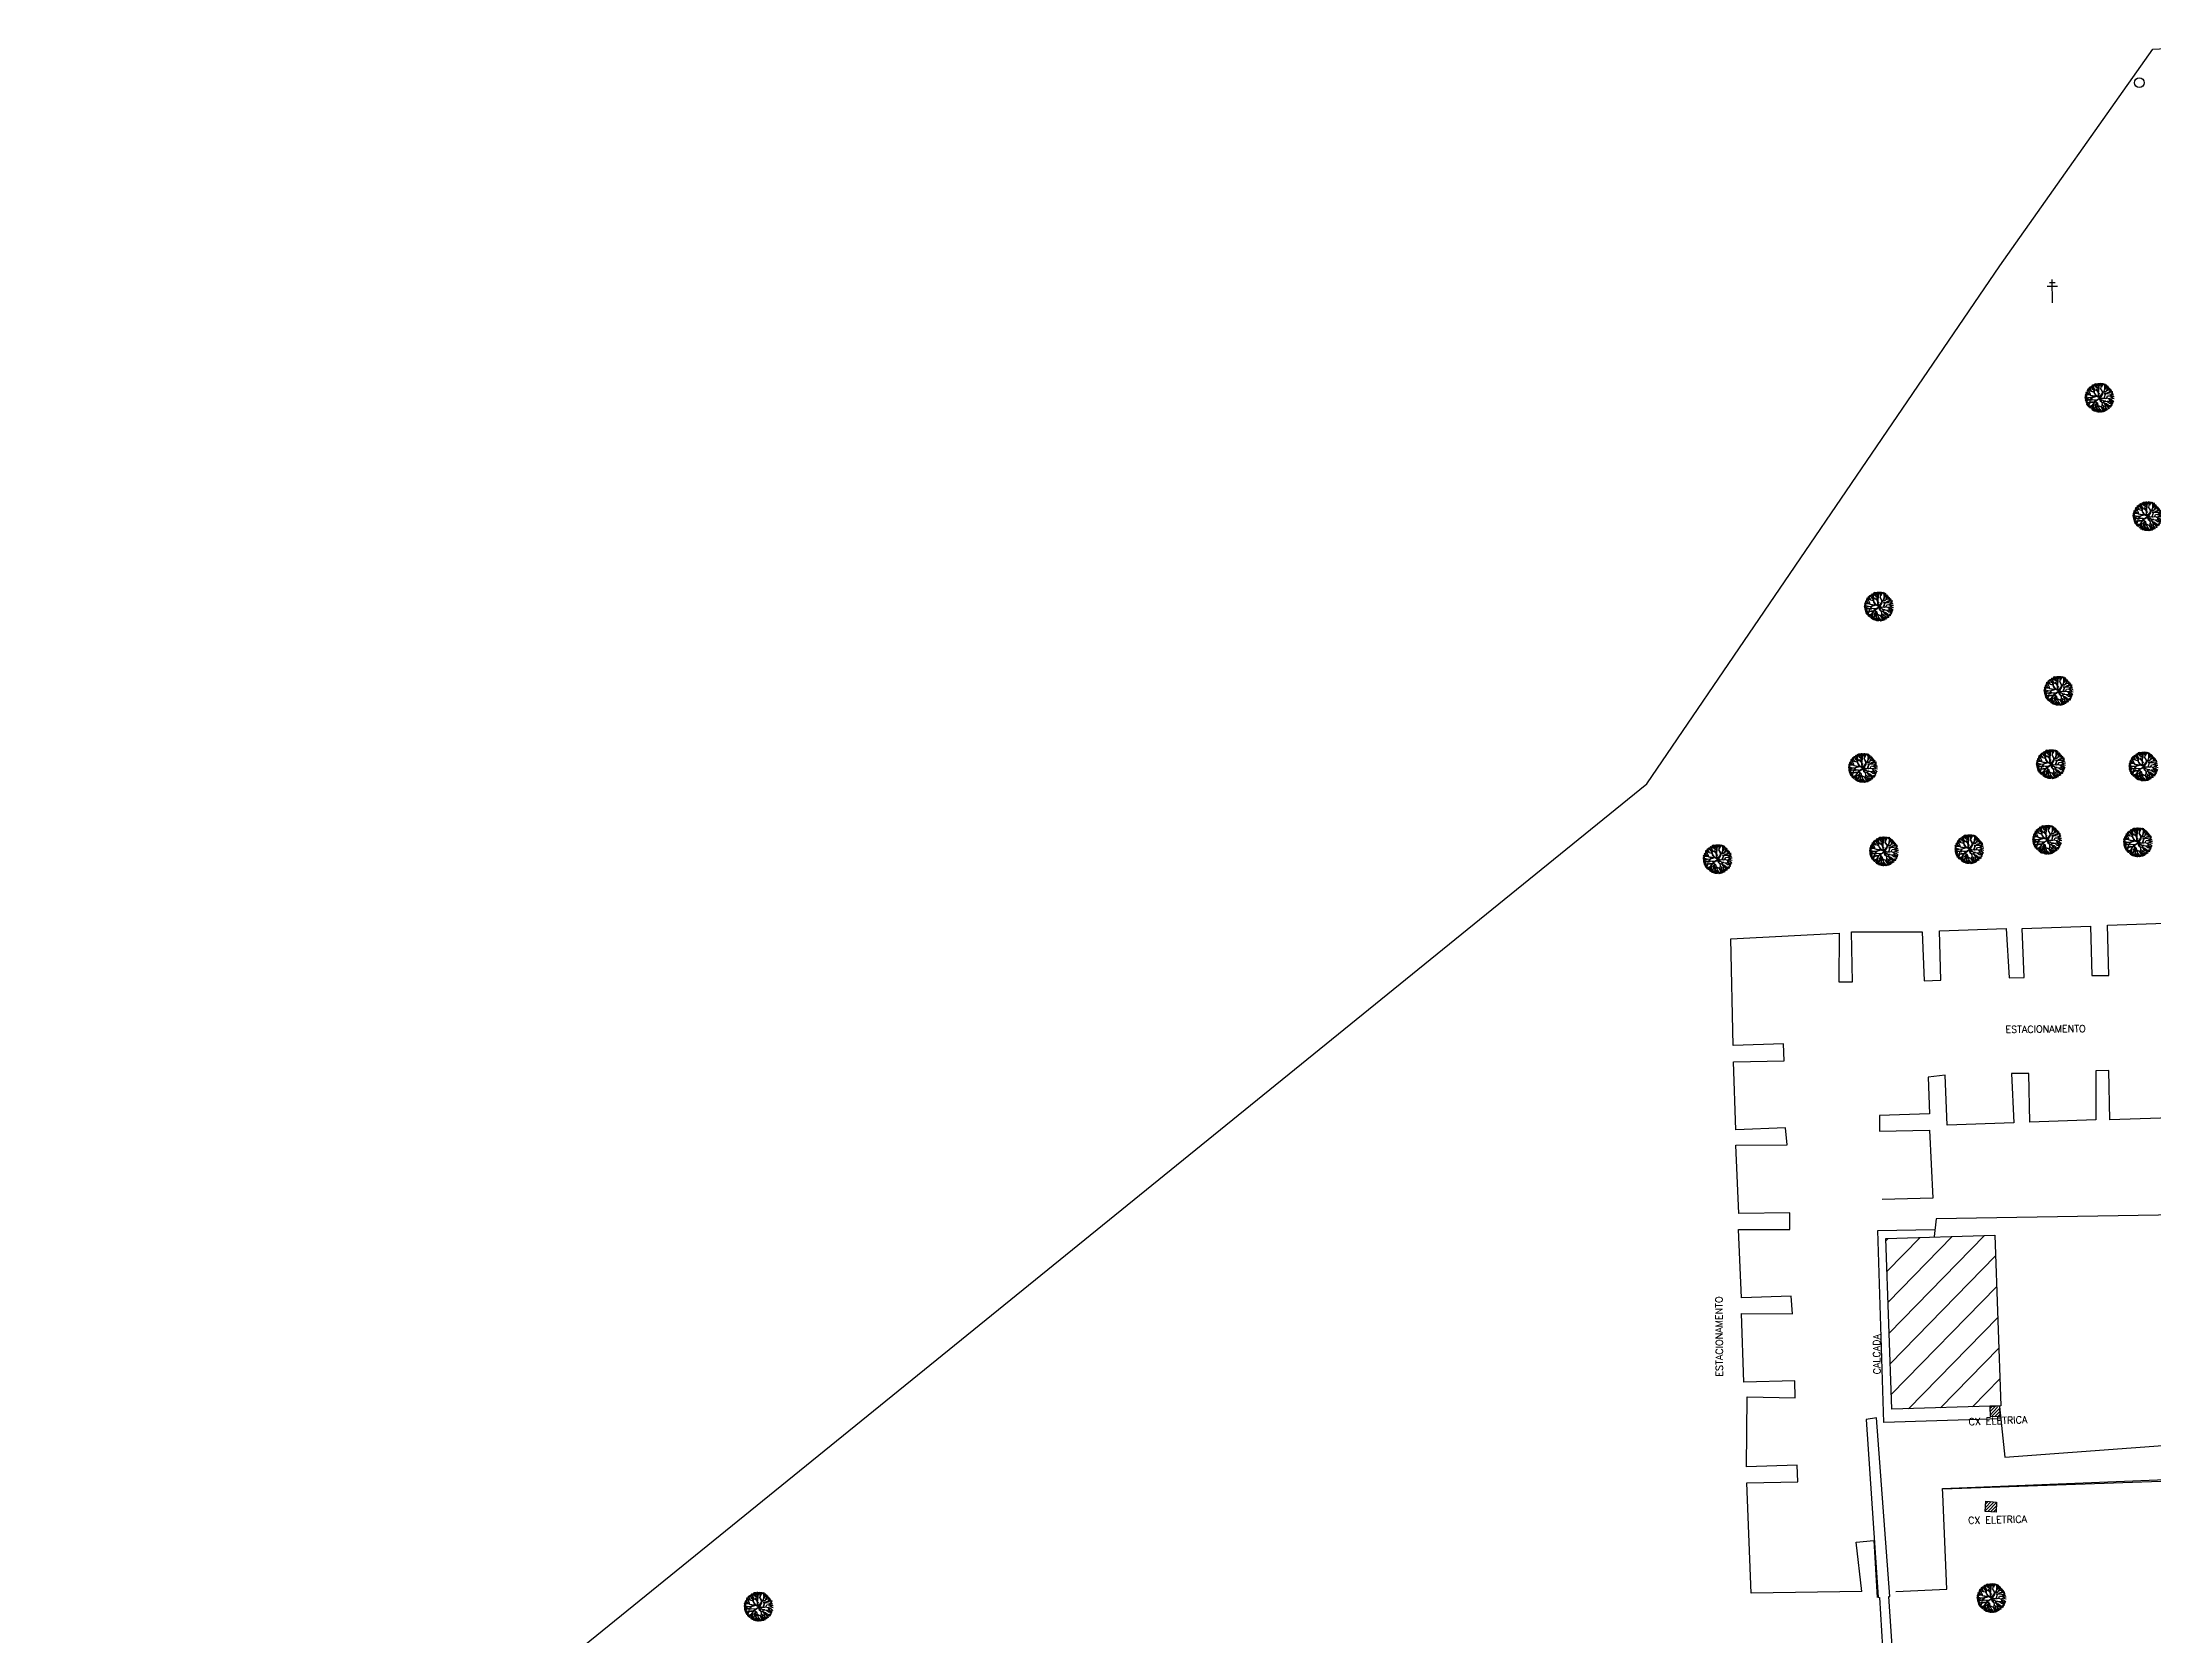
# Model space of a CAD drawing. Header units: metres. Extents: x 341 to 459, y 1341 to 1425.
# Drawn here: x 443.676 to 448.021, y 1415.14 to 1418.42 of the extents above; entities that cross this region are included whole.
import ezdxf

# ---------------------------------------------------------------- set-up
doc = ezdxf.new("R2010")
doc.units = ezdxf.units.M
doc.linetypes.add('CONTINUO', pattern=[0])
doc.layers.add('AVR', color=3, linetype='CONTINUO')
doc.layers.add('B.ACESSO', color=8, linetype='CONTINUO')
doc.styles.add('ROMANS', font='ROMANS.SHX')

# ---------------------------------------------------------------- blocks, each defined once
blk = doc.blocks.new('A$C08C43EE7')
at = {"layer": 'AVR', "color": 252, "true_color": 0x939598}
for p, q in [((0.4327428861288354, 2.098599581047893), (0.1746191658312455, 2.189477814361453)), ((0.4631478851661086, 2.148374876007438), (0.2119883873965591, 2.258096465840936)), ((0.4631478851661086, 2.154958171769977), (0.2383107801433653, 2.264679761603475)), ((0.5081153061473742, 2.154958171769977), (0.2569558083778247, 2.289915727451444)), ((0.5304938808549196, 2.174204161390662), (0.3411013286095113, 2.371234284713864)), ((0.6824661302380264, 2.333813836798072), (0.4098324967781082, 2.485022999346256)), ((0.5925663163652644, 2.271263057366014), (0.4631478851661086, 2.341484876349568)), ((0.5007103745592758, 2.530843958258629), (0.6824661302380264, 2.333813836798072)), ((0.6572755319066346, 2.43913709372282), (0.5212765026371926, 2.58726124279201)), ((0.576314659556374, 2.621722193434834), (0.6824661302380264, 2.45447569526732)), ((0.8634676086949185, 2.547761468216777), (0.5859857181785628, 2.638830391690135)), ((0.708823551191017, 2.271263057366014), (0.5925663163652644, 2.271263057366014)), ((0.7208879811223596, 2.277846353128552), (0.6572755319066346, 2.43913709372282)), ((0.6671925373375416, 2.697326775640249), (0.7886176010360941, 2.621722193434834)), ((0.8689514405559748, 2.560928059741855), (0.708823551191017, 2.760621357709169)), ((0.8821126369293779, 2.154958171769977), (0.7208879811223596, 2.277846353128552)), ((0.7340491774957627, 2.760621357709169), (0.8634676086949185, 2.593844538554549)), ((0.8634676086949185, 2.593844538554549), (0.7603715703589842, 2.78695453889668)), ((0.9018544314894825, 2.574094651266932), (0.7790165985934436, 2.800121130421758)), ((0.8413114965660498, 2.818752316758037), (0.9321893744636327, 2.606448540464044)), ((1.011531068128534, 2.4907062407583), (0.8689514405559748, 2.560928059741855)), ((1.011531068128534, 2.502775616943836), (0.9018544314894825, 2.574094651266932)), ((0.9024058682844043, 2.825625460594893), (1.015430455794558, 2.674416296184063)), ((0.9627365602646023, 2.871446419507265), (1.0230672522448, 2.803478663787246)), ((1.030176096362993, 2.696982834488153), (0.991789273568429, 2.773787947371602)), ((0.9983698717551306, 2.444623174145818), (1.043337292736396, 2.760621357709169)), ((0.9983698717551306, 2.444623174145818), (1.049917890923098, 2.277846353128552)), ((1.049917890923098, 2.329415502026677), (0.9983698717551306, 2.444623174145818)), ((1.126691536512226, 2.496192321181297), (1.011531068128534, 2.502775616943836)), ((1.224303743103519, 2.477539651095867), (1.011531068128534, 2.4907062407583)), ((1.043337292736396, 2.760621357709169), (1.023595498176292, 2.903259426355362)), ((1.049917890923098, 2.277846353128552), (1.043337292736396, 2.058403169736266)), ((1.069659685483202, 2.045236578211188), (1.049917890923098, 2.329415502026677)), ((1.084161623963155, 2.901993725448847), (1.227733397390693, 2.674416296184063)), ((1.256109967711382, 2.4907062407583), (1.126691536512226, 2.496192321181297)), ((1.275851762271486, 2.632247095927596), (1.133272134698927, 2.928495394065976)), ((1.301077388692647, 2.193360729143023), (1.211142546730116, 2.354651467874646)), ((1.220096600940451, 2.939414175227284), (1.265917379641905, 2.772931357845664)), ((1.507269465480931, 2.251513171941042), (1.224303743103519, 2.477539651095867)), ((1.236368173151277, 1.93551498837769), (1.294496790505946, 2.186777433380485)), ((1.275851762271486, 2.831940392032266), (1.256109967711382, 2.960314655676484)), ((1.256109967711382, 2.4907062407583), (1.282432360458188, 2.650899766013026)), ((1.262690565898083, 1.928931692615151), (1.301077388692647, 2.193360729143023)), ((1.275851762271486, 2.960314655676484), (1.287916192319244, 2.838523687794805)), ((1.282432360458188, 2.650899766013026), (1.275851762271486, 2.831940392032266)), ((1.275851762271486, 2.509358912706375), (1.282432360458188, 2.464373059570789)), ((1.282432360458188, 2.599330617114902), (1.301077388692647, 2.966897949576378)), ((1.307657986879349, 2.432553797960281), (1.282432360458188, 2.599330617114902)), ((1.527011260157451, 2.258096465840936), (1.307657986879349, 2.432553797960281)), ((1.397592828958295, 2.748551981523633), (1.327399781439453, 2.960314655676484)), ((1.404173427144997, 2.75403806194663), (1.430495819891803, 2.980064541101456)), ((1.494108269107528, 2.560928059741855), (1.404173427144997, 2.75403806194663)), ((1.48204383905977, 2.296499023213983), (1.50068886729423, 2.554344763979316)), ((1.485093437950127, 2.742384051904082), (1.568334519397467, 2.977598307654262)), ((1.485093437950127, 2.969961481168866), (1.485093437950127, 2.742384051904082)), ((1.520430661854334, 2.271263057366014), (1.494108269107528, 2.560928059741855)), ((1.50068886729423, 2.560928059741855), (1.623526700306684, 2.980064541101456)), ((1.630107298493385, 1.774224247783422), (1.507269465480931, 2.251513171941042)), ((1.616946102119982, 1.961848169565201), (1.527011260157451, 2.258096465840936)), ((1.610365503933281, 2.006834020838141), (1.720042140455917, 2.367818059399724)), ((1.648752326727845, 1.948681579902768), (1.73320333682932, 2.393054025247693)), ((1.666849193628877, 2.94705100171268), (1.697396379429847, 2.780568184331059)), ((1.784751356113702, 2.741968685761094), (1.700300345895812, 2.973481245338917)), ((1.73320333682932, 2.393054025247693), (1.797912552487105, 2.484122944995761)), ((1.739783935016021, 2.374401355162263), (1.881266796262935, 2.419387208297849)), ((1.758428963250481, 2.41280391253531), (1.887847394449636, 2.425970502197742)), ((1.797912552487105, 2.484122944995761), (1.784751356113702, 2.741968685761094)), ((1.78827425732743, 2.840899113565683), (1.849368629045784, 2.94705100171268)), ((1.78827425732743, 2.939414175227284), (1.78827425732743, 2.840899113565683)), ((1.791331954300404, 2.748551981523633), (1.887847394449636, 2.921912098303437)), ((1.797912552487105, 2.522525502368808), (1.958040441852063, 2.645413687452674)), ((1.803396384231746, 2.484122944995761), (1.958040441852063, 2.638830391690135)), ((1.947119623655453, 2.894356898963451), (1.841731832595542, 2.720237255096436)), ((1.881266796262935, 2.419387208297849), (2.09403947123792, 2.515942206606269)), ((1.947119623655453, 2.682053122669458), (2.00057719880715, 2.871446419507265)), ((1.958040441852063, 2.638830391690135), (2.061136480304413, 2.863759653642774)), ((2.031124384724535, 2.704963602125645), (2.099091873154975, 2.825625460594893)), ((2.031124384724535, 2.636232163757086), (2.167059361701831, 2.788205010816455)), ((2.049072050256655, 2.006834020838141), (2.125845695845783, 2.181291352957487)), ((2.09403947123792, 2.515942206606269), (2.416488782851957, 2.664066357538104)), ((2.100620069424622, 2.522525502368808), (2.11268449947238, 2.60591391287744)), ((2.11268449947238, 2.090222431346774), (2.15874868677929, 2.296499023213983)), ((2.152168088592589, 2.30966561473906), (2.215780537808314, 2.4907062407583)), ((2.15874868677929, 2.296499023213983), (2.377005193615332, 2.399637321010232)), ((2.170813116827048, 2.335998797789216), (2.370424595428631, 2.393054025247693)), ((2.182332954602316, 2.62859533727169), (2.212880140403286, 2.765294531360269)), ((2.215780537808314, 2.4907062407583), (2.267328557092696, 2.560928059741855)), ((2.235522332484834, 2.032069988548756), (2.416488782851957, 2.168124763295054)), ((2.267328557092696, 2.560928059741855), (2.293650949839503, 2.735385389998555)), ((2.274928756523877, 1.910291470587254), (2.352203194983304, 2.265077976509929)), ((2.288484425283968, 2.530843958258629), (2.439692995161749, 2.614085366949439)), ((2.333541524363682, 2.424692070111632), (2.485513773979619, 2.575901234522462)), ((2.377005193615332, 2.399637321010232), (2.538229849422351, 2.567511355504394)), ((2.416488782851957, 2.168124763295054), (2.538229849422351, 2.380984650924802)), ((2.435133811086416, 2.464373059570789), (2.551391045795754, 2.547761468216777)), ((2.435133811086416, 2.451206469908357), (2.564552242169157, 2.522525502368808)), ((2.46830150578171, 2.020088559016585), (2.577680300339125, 2.213540567085147)), ((2.477876977412961, 2.37887111119926), (2.599302041111514, 2.485022999346256)), ((2.538207669509575, 2.30326653085649), (2.667269529541954, 2.409418417140841)), ((2.538229849422351, 2.380984650924802), (2.6413258878747, 2.45778976380825)), ((2.568754855310544, 2.280356051400304), (2.674906325992197, 2.355960631743073)), ((2.599302041111514, 2.22766194678843), (2.704689832171425, 2.30326653085649)), ((2.613811954390258, 2.098599581047893), (2.719963425188325, 2.265082398429513)), ((2.622850382700562, 2.039508450776339), (2.777399259502999, 2.24565808288753)), ((2.622850382700562, 2.039508450776339), (2.809876922052354, 2.206818297505379)), ((-8.456408977508545e-07, 1.562227236106992), (0.3736789266113192, 1.549529613927007)), ((0.2654970437288284, 1.439541455358267), (0.0005002066027373075, 1.356300046667457)), ((0.3930908627808094, 1.549529613927007), (0.006345364265143871, 1.58164712972939)), ((0.3411013286095113, 1.696902507916093), (0.008137003052979708, 1.65184523165226)), ((0.2503752101911232, 1.381420949473977), (0.01237690879497677, 1.265116062015295)), ((0.2385419859783724, 1.736259354278445), (0.01269157417118549, 1.710490649566054)), ((0.3411013286095113, 1.530419690534472), (0.02341059595346451, 1.477725587785244)), ((0.02575730043463409, 1.736259354278445), (0.1545480311615393, 1.742608165368438)), ((0.2280767410993576, 1.174543576315045), (0.03104739240370691, 1.151633096858859)), ((0.3285088441334665, 1.72356173209846), (0.03210351034067571, 1.775099139660597)), ((0.3027506980579346, 1.194743108004332), (0.05151544662658125, 1.233582893386483)), ((0.3189546188805252, 1.780143916606903), (0.05395778187084943, 1.871022151783109)), ((0.1676137574249879, 1.078597208485007), (0.05786165653262287, 1.052828505635262)), ((0.2318224695045501, 1.078597208485007), (0.07092738279607147, 1.033782072365284)), ((0.3158164243213832, 1.832985358312726), (0.07727359270211309, 1.942782444879413)), ((0.3036810259800404, 2.007721344009042), (0.09901488095056266, 2.030631823465228)), ((0.2884074330795556, 1.871022151783109), (0.1066516774008051, 1.984810864552855)), ((0.3716485144104809, 1.060754863545299), (0.1142884738510475, 0.9469661470502615)), ((0.2832782012410462, 2.026583908125758), (0.1286341436207294, 2.090222431346774)), ((0.4057832825928926, 1.052828505635262), (0.1287898849695921, 0.8855186589062214)), ((0.3609865066828206, 1.091668291017413), (0.1351360948756337, 1.085319479927421)), ((0.4396160029573366, 2.068052275106311), (0.1448356596520171, 2.129146886989474)), ((0.4703653012402356, 0.904565092176199), (0.1803061773534864, 0.8145613577216864)), ((0.3094702144153416, 0.8272589799016714), (0.1803061773534864, 0.8014902751892805)), ((0.3640117179602385, 0.9851502794772387), (0.1822559622814879, 0.8484510872513056)), ((0.1997181135229766, 0.7757215704768896), (0.3094702144153416, 0.8272589799016714)), ((0.2127838397864252, 0.7499528676271439), (0.45095336495433, 0.8918674699962139)), ((0.5349473197711632, 1.117436995729804), (0.2318224695045501, 1.078597208485007)), ((0.4115998659981415, 1.549294983968139), (0.2503752101911232, 1.381420949473977)), ((0.4777999852085486, 0.8484510872513056), (0.257860247278586, 0.7048787493258715)), ((0.4631478851661086, 2.026583908125758), (0.2832782012410462, 2.026583908125758)), ((0.457672881311737, 1.304540194571018), (0.3027506980579346, 1.194743108004332)), ((0.4382609451422468, 1.742608165368438), (0.3158164243213832, 1.832985358312726)), ((0.5839514560066164, 0.697241922840476), (0.3189546188805252, 0.6285104844719172)), ((0.4319147352362052, 1.742608165368438), (0.3285088441334665, 1.72356173209846)), ((0.5992250489071012, 0.6743314433842897), (0.3487381250597537, 0.5681795533746481)), ((0.457672881311737, 2.020088559016585), (0.3609865066828206, 1.949131255969405)), ((0.6058755482081324, 0.6338069699704647), (0.3609865066828206, 0.5180345308035612)), ((0.6058755482081324, 1.356077602133155), (0.4057832825928926, 1.052828505635262)), ((0.7208879811223596, 1.659016577526927), (0.4115998659981415, 1.549294983968139)), ((0.7346662789350376, 1.658953240141273), (0.4188490088563412, 1.865102874115109)), ((0.6316336944000795, 1.858754063025117), (0.4319147352362052, 1.742608165368438)), ((0.5991560318507254, 1.36877522431314), (0.457672881311737, 1.304540194571018)), ((0.8689514405559748, 2.148374876007438), (0.4631478851661086, 2.148374876007438)), ((0.708823551191017, 1.883945839479566), (0.4631478851661086, 2.026583908125758)), ((0.6573918404756114, 1.878173956647515), (0.4640190912177786, 2.020088559016585)), ((0.7283200690289959, 0.8855186589062214), (0.4703653012402356, 0.904565092176199)), ((0.9086270919069648, 1.239931704476476), (0.5282278032973409, 1.285120302811265)), ((0.576314659556374, 0.5681795533746481), (0.5304938808549196, 0.386423084884882)), ((0.6768037767615169, 1.091668291017413), (0.5349473197711632, 1.117436995729804)), ((0.6831499866675586, 1.085319479927421), (0.5349473197711632, 0.9885934758931398)), ((0.6506723241182044, 0.6984154600650072), (0.5733978857751936, 0.3182337079197168)), ((0.6894961965736002, 1.639533348381519), (0.5864636120386422, 1.362426413223147)), ((0.7089081327430904, 0.7887926530092955), (0.5864636120386422, 0.2920915465801954)), ((0.7216005525551736, 1.633184537291527), (0.5991560318507254, 1.36877522431314)), ((0.6958424064796418, 0.795141464099288), (0.6058755482081324, 0.6338069699704647)), ((0.612221758114174, 1.749330434948206), (0.7604244251269847, 1.672024322673678)), ((0.8698032195679843, 1.832985358312726), (0.6316336944000795, 1.858754063025117)), ((0.7198864328674972, 0.5307591054588556), (0.6519189444370568, 0.2649975437670946)), ((0.8571107997559011, 1.852405251935124), (0.6573918404756114, 1.878173956647515)), ((0.7992482974659652, 1.227234082296491), (0.6768037767615169, 1.091668291017413)), ((0.8055945073720068, 0.8272589799016714), (0.6958424064796418, 0.795141464099288)), ((0.7504336187848821, 0.4169703908264637), (0.6977397231385112, 0.2497238907963037)), ((0.9150156278628856, 1.852126577869058), (0.7022429530043155, 2.038653282448649)), ((0.8376988634699956, 0.2988138161599636), (0.7025619228370488, 0.2147854324430227)), ((0.9018544314894825, 1.83895998634398), (0.708823551191017, 1.883945839479566)), ((0.9665636471472681, 1.704002428799868), (0.7208879811223596, 1.659016577526927)), ((0.8955613656435162, 0.7887926530092955), (0.7216005525551736, 0.5889918319880962)), ((0.7283200690289959, 1.639533348381519), (0.9537971743848175, 1.691070755943656)), ((0.8507645897334442, 0.9822446648031473), (0.7283200690289959, 0.8855186589062214)), ((0.7410124888410792, 0.8787963893264532), (0.8507645897334442, 0.9564759600907564)), ((0.8507645897334442, 0.9564759600907564), (0.7861825712025166, 0.8272589799016714)), ((0.8947690718341619, 0.2879080232232809), (0.7962543974863365, 0.1893929615616798)), ((1.03741782263387, 1.253002787008882), (0.7992482974659652, 1.227234082296491)), ((0.8765227359253913, 0.975522393360734), (0.8055945073720068, 0.8272589799016714)), ((1.314784526708536, 0.4470772296190262), (0.8376988634699956, 0.2988138161599636)), ((1.044137338991277, 1.05955077521503), (0.8507645897334442, 0.9822446648031473)), ((0.9024058682844043, 0.2802711967378855), (0.8565850895829499, 0.1664824821054935)), ((1.126691536512226, 1.993667431175709), (0.8689514405559748, 2.148374876007438)), ((0.8698032195679843, 0.3115114383399487), (1.353235092712566, 0.4855435565114021)), ((1.056829758919775, 1.046479694545269), (0.8765227359253913, 0.975522393360734)), ((1.03741782263387, 1.839334169402719), (0.8892151557374746, 1.839334169402719)), ((1.197981350356713, 1.91686231829226), (0.895273833302781, 2.123138910159469)), ((1.050483549013734, 1.246280515566468), (0.8955613656435162, 0.7887926530092955)), ((1.088304713717662, 1.865293169394135), (0.9018544314894825, 1.83895998634398)), ((0.9474509643623605, 0.4855435565114021), (0.9280390281928703, 0.2020878102630377)), ((1.121411777450703, 0.6920666489750147), (0.9474509643623605, 0.4855435565114021)), ((1.063175968825817, 1.858754063025117), (0.9664895941969007, 1.704141838476062)), ((1.101465910091065, 1.865293169394135), (0.9665636471472681, 1.704002428799868)), ((0.9856469496153295, 0.3108185026794672), (0.9703733567148447, 0.0985147263854742)), ((1.179274279624224, 1.433383716270328), (1.005313466535881, 1.253002787008882)), ((1.106308333692141, 0.3482389524579048), (1.007793659344316, 0.1061515528708696)), ((1.185620489530265, 1.427034905180335), (1.03741782263387, 1.253002787008882)), ((1.14716992364265, 1.072248397395015), (1.044137338991277, 1.05955077521503)), ((1.250643786741421, 0.2573607172816992), (1.053614438162185, 0.09087789990007877)), ((1.134104197262786, 1.033782072365284), (1.056829758919775, 1.046479694545269)), ((1.063175968825817, 1.253002787008882), (1.218098152079619, 1.433383716270328)), ((1.178239555796608, 1.91686231829226), (1.088304713717662, 1.865293169394135)), ((1.18482015398331, 1.890529135242105), (1.101465910091065, 1.865293169394135)), ((1.301718800328672, 0.2536252196878195), (1.101999841164798, 0.03440450504422188)), ((1.153516133548692, 0.8787963893264532), (1.121411777450703, 0.6920666489750147)), ((1.153516133548692, 0.5180345308035612), (1.121411777450703, 0.2793939244002104)), ((1.256109967711382, 1.910279022529721), (1.126691536512226, 1.993667431175709)), ((1.127757987356745, 0.7047642711549997), (1.153516133548692, 0.5180345308035612)), ((1.134104197262786, 1.072248397395015), (1.153516133548692, 0.8787963893264532)), ((1.250202508177608, 1.168974405154586), (1.14716992364265, 1.078597208485007)), ((1.218098152079619, 1.13050807826221), (1.14716992364265, 1.072248397395015)), ((1.153516133548692, 0.8530276846140623), (1.159862343454733, 1.065899586305022)), ((1.378993238788098, 1.51068982668221), (1.179274279624224, 1.433383716270328)), ((1.18482015398331, 1.890529135242105), (1.262690565898083, 1.710585724562407)), ((1.398405174957588, 1.484921123832464), (1.185620489530265, 1.427034905180335)), ((1.230884341290221, 1.845543282106519), (1.197981350356713, 1.91686231829226)), ((1.263268234441057, 1.156276781111956), (1.218098152079619, 1.13050807826221)), ((1.282432360458188, 1.684252543374896), (1.236368173151277, 1.903695726767182)), ((1.282306864159182, 1.336657710373402), (1.250202508177608, 1.168974405154586)), ((1.294496790505946, 1.704002428799868), (1.256109967711382, 1.910279022529721)), ((1.289026380516589, 1.304540194571018), (1.263268234441057, 1.156276781111956)), ((1.404751384980045, 1.491269934922457), (1.27596065425314, 1.672024322673678)), ((1.391012230655178, 1.536128392443061), (1.282432360458188, 1.684252543374896)), ((1.493262937408872, 1.485107852146029), (1.289026380516589, 1.304540194571018)), ((1.397592828958295, 1.562461575493217), (1.294496790505946, 1.704002428799868)), ((1.29537259042263, 1.330308899283409), (1.424163321149535, 1.504341015592217)), ((1.456267677247524, 1.491269934922457), (1.29537259042263, 1.330308899283409)), ((1.321130736614577, 0.4470772296190262), (1.301718800328672, 0.2536252196878195)), ((1.424163321149535, 0.5632231291383505), (1.321130736614577, 0.4470772296190262)), ((1.455309931770898, 0.2649975437670946), (1.386578763602301, -3.352761268615723e-07)), ((1.50068886729423, 1.484559245407581), (1.391012230655178, 1.536128392443061)), ((1.50068886729423, 1.484559245407581), (1.397592828958295, 1.562461575493217)), ((1.456267677247524, 1.43973252736032), (1.411470901337452, 1.182045485824347)), ((1.493262937408872, 1.485107852146029), (1.417817111243494, 1.168974405154586)), ((1.417817111243494, 1.168974405154586), (1.456267677247524, 1.008013369515538)), ((1.475679613417014, 0.7372552454471588), (1.417817111243494, 0.5759207513183355)), ((1.417817111243494, 0.5759207513183355), (1.430509531055577, 0.4145862553268671)), ((1.443575257435441, 1.001291098073125), (1.430509531055577, 0.904565092176199)), ((1.430509531055577, 0.904565092176199), (1.462987193604931, 0.7241841647773981)), ((1.430509531055577, 0.4145862553268671), (1.51450348587241, 0.2793939244002104)), ((1.462987193604931, 0.9822446648031473), (1.437229047529399, 0.9112873617559671)), ((1.437229047529399, 0.9112873617559671), (1.482025823323056, 0.7499528676271439)), ((1.501437759608962, 1.375497495755553), (1.443575257435441, 1.175323216244578)), ((1.443575257435441, 1.175323216244578), (1.469333403510973, 1.020710991695523)), ((1.456267677247524, 1.008013369515538), (1.533915422158316, 0.9628247711807489)), ((1.469333403510973, 1.020710991695523), (1.559673568233848, 0.975522393360734)), ((1.51450348587241, 0.2793939244002104), (1.475679613417014, 0.1311305109411478)), ((1.482025823323056, 0.7499528676271439), (1.669052362674847, 0.6595756728202105)), ((1.493262937408872, 1.485107852146029), (1.630107298493385, 1.774224247783422)), ((1.493262937408872, 1.485107852146029), (1.655332924914546, 1.755571575835347)), ((1.493262937408872, 1.485107852146029), (1.533591858344153, 1.374837653711438)), ((1.520849695778452, 0.2793939244002104), (1.649640426505357, 0.008635800331830978)), ((1.540172456530854, 1.522961802780628), (1.527011260157451, 1.484559245407581)), ((1.527011260157451, 1.484559245407581), (1.552236886462197, 1.381420949473977)), ((1.533591858344153, 1.374837653711438), (1.881266796262935, 1.155394470319152)), ((1.533915422158316, 0.9628247711807489), (1.778804463567212, 0.8918674699962139)), ((1.552236886462197, 1.381420949473977), (1.5653980828356, 1.484559245407581)), ((1.559673568233848, 0.975522393360734), (1.746326801134273, 0.9176361728459597)), ((1.5653980828356, 1.562461575493217), (1.668494121287949, 1.735821690410376)), ((1.5653980828356, 1.484559245407581), (1.5653980828356, 1.562461575493217)), ((1.566019778139889, 1.504341015592217), (1.694810508866794, 1.587995940819383)), ((1.572365988045931, 1.478572312742472), (1.669052362674847, 1.555878425016999)), ((1.578559279325418, 1.46480935998261), (1.952556610107422, 1.175144357606769)), ((1.578559279325418, 1.432990098372102), (1.868105599889532, 1.213546914979815)), ((1.58513987751212, 1.368254357948899), (1.578559279325418, 1.432990098372102)), ((1.86152500170283, 1.188310949131846), (1.58513987751212, 1.368254357948899)), ((1.598124134237878, 1.452803608030081), (1.746326801134273, 1.575298318639398)), ((1.675398572580889, 0.4407284185290337), (1.60447034414392, 0.2857427354902029)), ((1.611189860501327, 0.2730451133102179), (1.60447034414392, 0.002286989241838455)), ((1.694810508866794, 0.4470772296190262), (1.611189860501327, 0.2730451133102179)), ((1.648752326727845, 1.93551498837769), (1.616946102119982, 1.961848169565201)), ((1.868105599889532, 1.213546914979815), (1.616946102119982, 1.374837653711438)), ((1.655332924914546, 1.755571575835347), (1.623526700306684, 1.928931692615151)), ((1.630107298493385, 1.96843146532774), (1.668494121287949, 2.123138910159469)), ((1.668494121287949, 1.755571575835347), (1.648752326727845, 1.93551498837769)), ((1.668494121287949, 1.825793394818902), (1.958040441852063, 1.993667431175709)), ((1.669052362674847, 1.555878425016999), (1.759392527397722, 1.587995940819383)), ((1.669052362674847, 0.6595756728202105), (1.694810508866794, 0.4470772296190262)), ((1.682118088938296, 0.4986146371811628), (1.675398572580889, 0.4407284185290337)), ((1.681655317661352, 1.787390837445855), (1.913073020870797, 1.942098284140229)), ((1.688235915848054, 1.755571575835347), (1.971201638225466, 1.980500841513276)), ((1.694810508866794, 0.4470772296190262), (1.75304631749168, 0.2988138161599636)), ((1.946045760298148, 0.9628247711807489), (1.707876235130243, 0.9303337950259447)), ((1.712669972446747, 0.27263437025249), (1.811184646678157, 0.0381837971508503)), ((1.746326801134273, 1.575298318639398), (1.810908819665201, 1.575298318639398)), ((1.75304631749168, 0.2988138161599636), (1.997935359016992, 0.09229072369635105)), ((1.759392527397722, 1.587995940819383), (1.959111486561596, 1.587995940819383)), ((1.778804463567212, 0.9176361728459597), (1.913941404200159, 0.807839086279273)), ((1.778804463567212, 0.8918674699962139), (1.907595194294117, 0.7887926530092955)), ((1.785150673473254, 0.9176361728459597), (1.946045760298148, 0.9628247711807489)), ((1.810908819665201, 1.575298318639398), (1.97180390637368, 1.459152419120073)), ((1.894529468030669, 0.4664971213787794), (1.823601239477284, 0.1374793220311403)), ((1.849359385669231, 1.555878425016999), (1.984869632753544, 1.58164712972939)), ((1.952556610107422, 1.175144357606769), (1.86152500170283, 1.188310949131846)), ((1.881266796262935, 1.155394470319152), (2.004104629275389, 1.148811174556613)), ((1.907595194294117, 0.7887926530092955), (1.894529468030669, 0.4664971213787794)), ((1.90206252457574, 0.2649975437670946), (2.031124384724535, 0.1214252058416605)), ((1.920287614106201, 0.8014902751892805), (2.042732134927064, 0.6080382652580738)), ((1.939699550392106, 1.587995940819383), (2.139418509555981, 1.665302051231265)), ((1.958040441852063, 1.993667431175709), (2.087458873051219, 2.006834020838141)), ((1.959111486561596, 1.587995940819383), (2.087902217288502, 1.562227236106992)), ((1.971201638225466, 1.980500841513276), (2.139006892219186, 1.993667431175709)), ((1.971201638225466, 1.175144357606769), (2.035910853883252, 1.175144357606769)), ((2.004104629275389, 1.148811174556613), (2.087458873051219, 1.045672878623009)), ((2.010627778829075, 1.587995940819383), (2.146138025913388, 1.665302051231265)), ((2.030039715114981, 0.5822695624083281), (2.042732134927064, 0.3824687395244837)), ((2.035910853883252, 1.175144357606769), (2.170813116827048, 1.206963619217277)), ((2.062144071096554, 0.1053618062287569), (2.036385925021023, 0.3697711173444986)), ((2.042732134927064, 0.6080382652580738), (2.062144071096554, 0.4145862553268671)), ((2.042732134927064, 0.3824687395244837), (2.087902217288502, 0.1117106173187494)), ((2.055797861190513, 0.4145862553268671), (2.107314153457992, 0.1117106173187494)), ((2.062144071096554, 0.4145862553268671), (2.326445048907772, 0.259974030777812)), ((2.067717078491114, 1.136741800233722), (2.11268449947238, 1.045672878623009)), ((2.074297676677816, 1.136741800233722), (2.203716107876971, 1.200380323454738)), ((2.08155600738246, 1.040130883455276), (2.094248427194543, 0.8272589799016714)), ((2.087458873051219, 2.006834020838141), (2.11268449947238, 2.090222431346774)), ((2.087458873051219, 1.045672878623009), (2.377005193615332, 0.9172986168414354)), ((2.087902217288502, 1.562227236106992), (2.403719487250783, 1.587995940819383)), ((2.094248427194543, 0.8272589799016714), (2.216692947898991, 0.7305329758673906)), ((2.120379879837856, 0.8272589799016714), (2.10096794355195, 1.033782072365284)), ((2.11268449947238, 1.045672878623009), (2.370424595428631, 0.937048502266407)), ((2.11436546605546, 0.4391171876341105), (2.356451913714409, 0.3184553291648626)), ((2.122002262505703, 0.3337289821356535), (2.182332954602316, 0.1817561350762844)), ((2.129639058955945, 0.3337289821356535), (2.235026850132272, 0.2428507469594479)), ((2.139006892219186, 1.993667431175709), (2.235522332484834, 2.032069988548756)), ((2.139418509555981, 1.665302051231265), (2.281274966546334, 1.903942659497261)), ((2.158830445725471, 1.665302051231265), (2.397373277344741, 1.787796761840582)), ((2.170813116827048, 1.206963619217277), (2.416488782851957, 1.349601687863469)), ((2.197654318180867, 1.562227236106992), (2.332791258813813, 1.555878425016999)), ((2.203716107876971, 1.200380323454738), (2.409908184665255, 1.329851800575852)), ((2.216692947898991, 0.7305329758673906), (2.287621176452376, 0.5049634482711554)), ((2.236104884184897, 0.7114865425974131), (2.494059651973657, 0.6405292395502329)), ((2.249170610448346, 0.7305329758673906), (2.506752071785741, 0.6468780506402254)), ((2.273210832383484, 0.4773013200610876), (2.379362303181551, 0.3558757789433002)), ((2.281274966546334, 1.903942659497261), (2.461955295875669, 2.020088559016585)), ((2.287621176452376, 1.949131255969405), (2.46830150578171, 2.026437370106578)), ((2.287621176452376, 0.5049634482711554), (2.44888956961222, 0.3824687395244837)), ((2.300686902715825, 1.575298318639398), (2.397373277344741, 1.523760909214616)), ((2.311394814634696, 0.5452690739184618), (2.477876977412961, 0.4322440437972546)), ((2.358549404889345, 0.9112873617559671), (2.564987880410627, 0.7693727593868971)), ((2.370424595428631, 0.937048502266407), (2.686293308855966, 0.8975487295538187)), ((2.377005193615332, 0.9172986168414354), (2.70603510341607, 0.9238819126039743)), ((2.397373277344741, 1.523760909214616), (2.590746026602574, 1.51068982668221)), ((2.403719487250783, 1.587995940819383), (2.55826836405322, 1.79451903142035)), ((2.409908184665255, 1.329851800575852), (2.583197270403616, 1.298032538965344)), ((2.416488782851957, 1.349601687863469), (2.564552242169157, 1.316685209050775)), ((2.423131423536688, 1.594344751909375), (2.661674255039543, 1.620486915111542)), ((2.432056198711507, 0.6361473109573126), (2.530570873059332, 0.484938146546483)), ((2.455235779518262, 1.607415832579136), (2.571334090433083, 1.807216653600335)), ((2.461955295875669, 2.020088559016585), (2.622850382700562, 2.039508450776339)), ((2.506752071785741, 0.6468780506402254), (2.597092236508615, 0.5113122593611479)), ((2.55826836405322, 1.79451903142035), (2.784118775860406, 1.955480067059398)), ((2.561118058860302, 0.7346623707562685), (2.629085547290742, 0.5529059004038572)), ((2.564552242169157, 1.316685209050775), (2.89248538564425, 1.349601687863469)), ((2.564987880410627, 0.7693727593868971), (2.693778611137532, 0.6016894541680813)), ((2.571334090433083, 1.79451903142035), (2.970772008760832, 1.749330434948206)), ((2.583197270403616, 1.298032538965344), (2.847517964662984, 1.188310949131846)), ((2.828872936428525, 1.16856106184423), (2.589777868706733, 1.284865947440267)), ((2.590746026602574, 1.51068982668221), (2.990183944930322, 1.43973252736032)), ((2.87384035740979, 1.374837653711438), (2.602939065080136, 1.323268504813313)), ((2.613811954390258, 0.7881201561540365), (2.773421000340022, 0.7201524022966623)), ((2.659632733091712, 2.022994996979833), (2.818478099419735, 2.129146886989474)), ((2.661674255039543, 1.620486915111542), (2.751641113311052, 1.613764645531774)), ((2.667269529541954, 1.515146037563682), (2.984960262198001, 1.485362414270639)), ((2.674906325992197, 1.909206284210086), (2.833751692436635, 2.083325928077102)), ((2.674906325992197, 1.644208405166864), (2.962813552469015, 1.659482058137655)), ((2.686293308855966, 0.8975487295538187), (2.7893893471919, 0.736257990822196)), ((2.690179919009097, 1.295205434784293), (2.970450348919258, 1.288332290947437)), ((2.70603510341607, 0.9238819126039743), (2.925388376577757, 0.9941037315875292)), ((2.719963425188325, 1.757997119799256), (2.962813552469015, 1.696902507916093)), ((2.719963425188325, 1.477725587785244), (2.984960262198001, 1.393720496445894)), ((2.727600221638568, 0.8942720461636782), (2.84902528533712, 0.7728465031832457)), ((2.742873814539053, 1.538056517019868), (3.000233855098486, 1.56860382296145)), ((2.742873814539053, 0.9698766265064478), (2.94753995956853, 1.068391690030694)), ((2.758147407439537, 1.25014815852046), (2.984960262198001, 1.242511332035065)), ((2.76578420388978, 0.909545699134469), (2.924629570217803, 0.909545699134469)), ((2.781057796790265, 1.864149006083608), (2.962813552469015, 1.932116763666272)), ((2.781057796790265, 1.856512179598212), (2.970450348919258, 1.856512179598212)), ((2.781057796790265, 1.803054396063089), (2.970450348919258, 1.810691222548485)), ((2.784118775860406, 1.955480067059398), (2.925601926399395, 1.96182887814939)), ((2.795567710069008, 1.969537211582065), (2.886445587966591, 2.030631823465228)), ((2.795567710069008, 1.143996270373464), (2.932266366668046, 1.105812137946486)), ((2.944033404812217, 1.136741800233722), (2.828872936428525, 1.16856106184423)), ((2.95719460118562, 1.155394470319152), (2.835453534615226, 1.181727653369308)), ((2.847517964662984, 1.188310949131846), (2.970355797559023, 1.181727653369308)), ((2.995581423980184, 1.36167106218636), (2.87384035740979, 1.374837653711438)), ((2.89248538564425, 1.349601687863469), (2.990097592119128, 1.316685209050775)), ((2.995581423980184, 1.34301839210093), (2.918807778391056, 1.355087766423821))]:
    blk.add_line(p, q, dxfattribs=at)
blk = doc.blocks.new('sde')
at = {"layer": 'B.ACESSO'}
h = blk.add_hatch(dxfattribs=at)
h.set_pattern_fill('ANSI31', color=256, scale=0.01082076440747647, angle=0.7013537601957969, style=0)
h.set_pattern_definition([(45.70135376019578, (332.6743894243183, 224.7093458706604), (-0.02458885423883708, 0.0239941235893346), [])])
h.paths.add_polyline_path([(332.8283004036739, 224.7132778101274, -0.8187238224198955), (332.8346621096227, 224.713473933476), (332.8434888009685, 224.7137460492065, -0.3506276399888147), (332.8465370483264, 224.7164193469487, -0.1637953444959793), (332.8484761191168, 224.7171475510252), (332.8394734897583, 224.9776939900464), (332.6711679461196, 224.9725053430014), (332.6801705754779, 224.7119589039802, -0.4153035930959974), (332.6835273629411, 224.7088146403844)])
h.paths.add_polyline_path([(332.68092967964, 224.7133217005369), (332.6876535080252, 224.7134040105764), (332.6875939042037, 224.7182729897519), (332.6808700758183, 224.7181906797126)], flags=24)
h.paths.add_polyline_path([(332.6809773626974, 224.7094265171963), (332.6903288941299, 224.7095409943777), (332.6902692903082, 224.7144099735533), (332.6809177588756, 224.714295496372)], flags=25)
h.paths.add_polyline_path([(332.8473316764166, 224.7177835657586), (332.8733768507373, 224.7181023989), (332.8733172469156, 224.7229713780757), (332.847272072595, 224.7226525449342)], flags=9)
h.paths.add_polyline_path([(332.8473793594741, 224.7138883824181), (332.8573491739768, 224.7140104283387), (332.857289570155, 224.7188794075144), (332.8473197556524, 224.7187573615937)], flags=9)
h.paths.add_polyline_path([(332.8321480053341, 224.7173425138859), (332.8597388873295, 224.7176802688755), (332.8596792835077, 224.722549248051), (332.8320884015126, 224.7222114930615)], flags=9)
h.paths.add_polyline_path([(332.8321956883916, 224.7134473305454), (332.8413926490567, 224.7135599155419), (332.8413330452351, 224.7184288947176), (332.8321360845698, 224.718316309721)], flags=25)
h.paths.add_polyline_path([(332.727473308306, 224.7253856235512), (332.7247864058679, 224.9448761133734), (332.7723942022519, 224.9454589062966), (332.77508110469, 224.7259684164744)], flags=24)
h = blk.add_hatch(dxfattribs=at)
h.set_pattern_fill('ANSI31', color=256, scale=0.001082076440747647, angle=0.7013537601957969, style=0)
h.set_pattern_definition([(45.70135376019578, (332.8316880181865, 224.6974581560071), (-0.002458885423883709, 0.002399412358933462), [])])
h.paths.add_polyline_path([(332.8474359348198, 224.7057835203651), (332.8470128595424, 224.7099468788432, -0.4405369313443463), (332.8434386858061, 224.713136740104, -0.0090860478099617), (332.8434393854532, 224.7132547098693), (332.8315010008406, 224.7127354241122), (332.8320590987373, 224.6974626986059), (332.8477151104618, 224.6981436905626)])
h.paths.add_polyline_path([(332.8443456400205, 224.7075052412376), (332.8592617190825, 224.7076878370723), (332.8591907621518, 224.7134842408529), (332.8442746830899, 224.7133016450182)], flags=9)
h.paths.add_polyline_path([(332.8424420931586, 224.7067784594144), (332.8573581722203, 224.7069610552491), (332.8572872152899, 224.7127574590298), (332.8423711362281, 224.7125748631951)], flags=9)
h = blk.add_hatch(dxfattribs=at)
h.set_pattern_fill('ANSI31', color=256, scale=0.001082076440747647, angle=0.7013537601957969, style=0)
h.set_pattern_definition([(45.70135376019578, (332.8246644048209, 224.5497552972624), (-0.002458885423883709, 0.002399412358933462), [])])
h.paths.add_polyline_path([(332.8421836039835, 224.5656425565712), (332.8253714385849, 224.5667846998312), (332.8246479063029, 224.5511030454135), (332.8414600717015, 224.5499609021537)])
for p, q in [((332.8469898767723, 226.4743151157676, -0.2950090752900204), (333.0832816228117, 226.8083978320168, -0.2950090752900204)), ((333.0832816228117, 226.8083978320168, -0.2950090752900204), (333.2986604890278, 226.8193304261064, -0.2950090752900204)), ((332.302268132766, 225.674478252657, -0.2931607574319149), (332.8469898767723, 226.4743151157676, -0.2931607574319149)), ((332.936333209226, 226.4423297033996, -0.293076599479267), (332.9201741059171, 226.4421318910293, -0.293076599479267)), ((332.9326744425982, 226.4478287371919, -0.293076599479267), (332.923697162983, 226.4477188414306, -0.293076599479267)), ((332.9285607074145, 226.4171481892734, -0.293076599479267), (332.9281211243691, 226.4530573077298, -0.293076599479267)), ((329.8256638718951, 223.6659733866267, -0.2931607574319149), (332.302268132766, 225.674478252657, -0.2931607574319149)), ((333.0132546234224, 225.456143846534, -0.2938386699315088), (333.1175223871671, 225.4597337413002, -0.2938386699315088)), ((332.4320450052418, 225.4352486690522, -0.2938386699315088), (332.5993003290188, 225.4438499869497, -0.2938386699315088)), ((332.4354669170931, 225.2703004299082, -0.2938386699315088), (332.4320450052418, 225.4352486690522, -0.2938386699315088)), ((332.5993003290188, 225.4438499869497, -0.2938386699315088), (332.5988306029683, 225.3685857931941, -0.2938386699315088)), ((332.6183744117845, 225.4458901389527, -0.2938386699315088), (332.7273495630481, 225.445972473035, -0.2938386699315088)), ((332.6196575323718, 225.3687042376721, -0.2938386699315088), (332.6183744117845, 225.4458901389527, -0.2938386699315088)), ((332.7273495630481, 225.445972473035, -0.2938386699315088), (332.7305331490363, 225.3700306807249, -0.2938386699315088)), ((332.7541110896464, 225.4472613733974, -0.2938386699315088), (332.8571094719604, 225.4511682503972, -0.2938386699315088)), ((332.7560760862167, 225.3714280865379, -0.2938386699315088), (332.7541110896464, 225.4472613733974, -0.2938386699315088)), ((332.8571094719604, 225.4511682503972, -0.2938386699315088), (332.8613186986331, 225.3750166494335, -0.2938386699315088)), ((332.8816056340502, 225.4508203650145, -0.2938386699315088), (332.9871997842879, 225.4544259560984, -0.2938386699315088)), ((332.8847625580335, 225.3752689928886, -0.2938386699315088), (332.8816056340502, 225.4508203650145, -0.2938386699315088)), ((332.9871997842879, 225.4544259560984, -0.2938386699315088), (332.9890352759809, 225.3784431388807, -0.2938386699315088)), ((333.0153809141317, 225.3785943838678, -0.2938386699315088), (333.0132546234224, 225.456143846534, -0.2938386699315088)), ((332.5988306029683, 225.3685857931941, -0.2938386699315088), (332.6196575323718, 225.3687042376721, -0.2938386699315088)), ((332.7305331490363, 225.3700306807249, -0.2938386699315088), (332.7560760862167, 225.3714280865379, -0.2938386699315088)), ((332.8613186986331, 225.3750166494335, -0.2938386699315088), (332.8847625580335, 225.3752689928886, -0.2938386699315088)), ((332.9890352759809, 225.3784431388807, -0.2938386699315088), (333.0153809141317, 225.3785943838678, -0.2938386699315088)), ((332.513276270474, 225.2730939452731, -0.2938386699315088), (332.4354669170931, 225.2703004299082, -0.2938386699315088)), ((332.5143674392652, 225.2467489455104, -0.2938386699315088), (332.513276270474, 225.2730939452731, -0.2938386699315088)), ((332.4358206534541, 225.2453221827855, -0.2938386699315088), (332.5143674392652, 225.2467489455104, -0.2938386699315088)), ((332.4393903150496, 225.1400339495607, -0.2938386699315088), (332.4358206534541, 225.2453221827855, -0.2938386699315088)), ((333.0155328789369, 225.2319562642872, -0.2942656575788554), (332.9954782803306, 225.2310807677206, -0.2942656575788554)), ((333.0167866764507, 225.1556221259474, -0.2942656575788554), (333.0155328789369, 225.2319562642872, -0.2942656575788554)), ((332.7628316098088, 225.2244594546819, -0.2942656575788554), (332.7362624516281, 225.2217406267579, -0.2942656575788554)), ((332.7362624516281, 225.2217406267579, -0.2942656575788554), (332.7383887938037, 225.1651371089782, -0.2942656575788554)), ((332.7656520173875, 225.1475389315233, -0.2942656575788554), (332.7628316098088, 225.2244594546819, -0.2942656575788554)), ((332.8917610775483, 225.2273896309149, -0.2942656575788554), (332.8650367191257, 225.2270758982355, -0.2942656575788554)), ((332.8650367191257, 225.2270758982355, -0.2942656575788554), (332.8687043445628, 225.1511146643933, -0.2942656575788554)), ((332.8933533432099, 225.151846854225, -0.2942656575788554), (332.8917610775483, 225.2273896309149, -0.2942656575788554)), ((332.9954782803306, 225.2310807677206, -0.2942656575788554), (332.995437680957, 225.1557614794004, -0.2942656575788554)), ((332.5164603189669, 225.1430656175621, -0.2938386699315088), (332.4393903150496, 225.1400339495607, -0.2938386699315088)), ((332.5188415333104, 225.1172221813422, -0.2938386699315088), (332.5164603189669, 225.1430656175621, -0.2938386699315088)), ((332.7383887938037, 225.1651371089782, -0.2942656575788554), (332.6613196866515, 225.1625456489351, -0.2942656575788554)), ((332.6613196866515, 225.1625456489351, -0.2942656575788554), (332.6616162987334, 225.1383156917166, -0.2942656575788554)), ((332.6616162987334, 225.1383156917166, -0.2942656575788554), (332.738534218576, 225.1395633535234, -0.2942656575788554)), ((332.738534218576, 225.1395633535234, -0.2942656575788554), (332.7435323504681, 225.03467969156, -0.2942656575788554)), ((332.8687043445628, 225.1511146643933, -0.2942656575788554), (332.7656520173875, 225.1475389315233, -0.2942656575788554)), ((332.995437680957, 225.1557614794004, -0.2942656575788554), (332.8933533432099, 225.151846854225, -0.2942656575788554)), ((333.1265332703953, 225.1595156251073, -0.2942656575788554), (333.0167866764507, 225.1556221259474, -0.2942656575788554)), ((332.4397481913485, 225.1168019764854, -0.2938386699315088), (332.5188415333104, 225.1172221813422, -0.2938386699315088)), ((332.4442748173258, 225.0112501032888, -0.2938386699315088), (332.4397481913485, 225.1168019764854, -0.2938386699315088)), ((332.522768339584, 225.011903175585, -0.2938386699315088), (332.4442748173258, 225.0112501032888, -0.2938386699315088)), ((332.5227960713221, 224.986231063229, -0.2938386699315088), (332.522768339584, 225.011903175585, -0.2938386699315088)), ((332.7435323504681, 225.03467969156, -0.2942656575788554), (332.6655761645993, 225.0328349745132, -0.2942656575788554)), ((333.2787429689288, 225.0117332365062, -0.2936088203793139), (332.748732634947, 225.0026886420943, -0.2936088203793139)), ((332.4483190788221, 224.8807989690115, -0.2938386699315088), (332.4439404564107, 224.9864213030431, -0.2938386699315088)), ((332.4439404564107, 224.9864213030431, -0.2938386699315088), (332.5227960713221, 224.986231063229, -0.2938386699315088)), ((332.6590460143682, 224.9845835536242, -0.2938637394896979), (332.7470295594892, 224.9865212503671, -0.2938637394896979)), ((332.6681496633115, 224.688524616194, -0.2938637394896979), (332.6590460143682, 224.9845835536242, -0.2938637394896979)), ((332.6711679461196, 224.9725053430014, -0.2913670276224361), (332.8394734897583, 224.9776939900464, -0.2913670276224361)), ((332.680282675146, 224.7087146107634, -0.2913670276224361), (332.6711679461196, 224.9725053430014, -0.2913670276224361)), ((332.748732634947, 225.0026886420943, -0.2936088203793139), (332.7458635650794, 224.9754523994296, -0.2936088203793139)), ((332.8394734897583, 224.9776939900464, -0.2913670276224361), (332.8485882187849, 224.7139032578083, -0.2913670276224361)), ((332.5252620372606, 224.8834360294393, -0.2938386699315088), (332.4483190788221, 224.8807989690115, -0.2938386699315088)), ((332.5268960397276, 224.8562367830747, -0.2938386699315088), (332.5252620372606, 224.8834360294393, -0.2938386699315088)), ((332.4519370592444, 224.7507574075064, -0.2938386699315088), (332.4484683542923, 224.8567028474277, -0.2938386699315088)), ((332.4484683542923, 224.8567028474277, -0.2938386699315088), (332.5268960397276, 224.8562367830747, -0.2938386699315088)), ((332.530924014814, 224.7528931925253, -0.2938386699315088), (332.4519370592444, 224.7507574075064, -0.2938386699315088)), ((332.531177311707, 224.7263584114228, -0.2938386699315088), (332.530924014814, 224.7528931925253, -0.2938386699315088)), ((332.4560718538519, 224.619841783138, -0.2938386699315088), (332.4573271002258, 224.7278860772731, -0.2938386699315088)), ((332.4573271002258, 224.7278860772731, -0.2938386699315088), (332.531177311707, 224.7263584114228, -0.2938386699315088)), ((332.8485882187849, 224.7139032578083, -0.2913670276224361), (332.680282675146, 224.7087146107634, -0.2913670276224361)), ((332.8471570125647, 224.7134164160692, -0.2915362844084671), (332.8315010008406, 224.7127354241124, -0.2915362844084671)), ((332.8315010008406, 224.7127354241124, -0.2915362844084671), (332.8320590987373, 224.6974626986059, -0.2915362844084671)), ((332.8466846719228, 224.7131764759851, -0.2936088203793139), (332.8546418312332, 224.6348724283656, -0.2936088203793139)), ((332.8477151104618, 224.6981436905626, -0.2915362844084671), (332.8471570125647, 224.7134164160692, -0.2915362844084671)), ((332.6566751242689, 224.6955180413185, -0.2973990503147398), (332.6409205081305, 224.6930919886329, -0.2973990503147398)), ((332.6409205081305, 224.6930919886329, -0.2973990503147398), (332.6591323341706, 224.4188698680111, -0.2973990503147398)), ((332.6771017857199, 224.4198086865028, -0.2973990503147398), (332.6566751242689, 224.6955180413185, -0.2973990503147398)), ((332.847992110015, 224.6942905256137, -0.2938637394896979), (332.6681496633115, 224.688524616194, -0.2938637394896979)), ((332.8320590987373, 224.6974626986059, -0.2915362844084671), (332.8477151104618, 224.6981436905626, -0.2915362844084671)), ((332.8546418312332, 224.6348724283656, -0.2936088203793139), (333.2906715454174, 224.6670327499418, -0.2936088203793139)), ((332.5345226336256, 224.6224175598878, -0.2938386699315088), (332.4560718538519, 224.619841783138, -0.2938386699315088)), ((332.5355249233871, 224.596913809446, -0.2938386699315088), (332.5345226336256, 224.6224175598878, -0.2938386699315088)), ((332.4568195632646, 224.5952968168411, -0.2938386699315088), (332.5355249233871, 224.596913809446, -0.2938386699315088)), ((332.4634931187346, 224.4247219556284, -0.2938386699315088), (332.4568195632646, 224.5952968168411, -0.2938386699315088)), ((332.7585521574026, 224.5862380702969, -0.296115917828541), (333.2760349369784, 224.6074297478136, -0.296115917828541)), ((332.7591241991244, 224.5775361252639, -0.2940506612109984), (332.7585521574026, 224.5862380702969, -0.2940506612109984)), ((333.2783927643036, 224.6037743955872, -0.2951851493184627), (332.7589000873859, 224.5855025473123, -0.2951851493184627)), ((332.7654136639815, 224.4310845143269, -0.2940506612109984), (332.7591241991244, 224.5775361252639, -0.2940506612109984)), ((332.8246479063029, 224.5511030454135, -0.2907096838725027), (332.8253714385849, 224.5667846998312, -0.2907096838725027)), ((332.8414600717015, 224.5499609021537, -0.2907096838725027), (332.8246479063029, 224.5511030454135, -0.2907096838725027)), ((332.8253714385849, 224.5667846998312, -0.2907096838725027), (332.8421836039835, 224.5656425565713, -0.2907096838725027)), ((332.8421836039835, 224.5656425565713, -0.2907096838725027), (332.8414600717015, 224.5499609021537, -0.2907096838725027)), ((332.6251783694197, 224.5037802057101, -0.2938386699315088), (332.6525516310946, 224.5060753745785, -0.2938386699315088)), ((332.6339976623839, 224.4274563340976, -0.2938386699315088), (332.6251783694197, 224.5037802057101, -0.2938386699315088)), ((332.6525516310946, 224.5060753745785, -0.2938386699315088), (332.657880174094, 224.4183119370346, -0.2938386699315088)), ((332.6339976623839, 224.4274563340976, -0.2938386699315088), (332.4634931187346, 224.4247219556284, -0.2938386699315088)), ((332.6591323341706, 224.4188698680111, -0.2973990503147398), (332.6616240456618, 224.4183579621542, -0.2973990503147398)), ((332.6616240456618, 224.4183579621542, -0.2973990503147398), (332.6725869604018, 224.2233323633596, -0.2973990503147398)), ((332.6757449679644, 224.4197208988745, -0.2973990503147398), (332.6771017857199, 224.4198086865028, -0.2973990503147398)), ((332.6890042890554, 224.2234703821981, -0.2973990503147398), (332.6757449679644, 224.4197208988745, -0.2973990503147398)), ((332.6866898744688, 224.4275208591666, -0.2940506612109984), (332.7654136639815, 224.4310845143269, -0.2940506612109984))]:
    blk.add_line(p, q, dxfattribs=at)
blk.add_circle((333.0624082584609, 226.7567908435373, -0.2913642863253951), 0.00757453508523353, dxfattribs=at)
at = {"layer": 'B.ACESSO', "xscale": 0.01510945324038358, "yscale": 0.01510945324038358, "zscale": 0.01510945324038358, "rotation": 90.70135376019579}
for p in [(333.0237090406384, 226.2480857247499, -0.2944323803169159), (333.0977881709782, 226.0650610352209, -0.2947997037356085), (332.6832184526229, 225.9257244139404, -0.2922227956383044), (332.9605244574034, 225.795521227557, -0.2952347361621541), (332.6585959477326, 225.67651585334, -0.295719594776537), (332.9486980749159, 225.6823066657714, -0.2947347026580918), (333.0915395317708, 225.6788857854797, -0.2943024164925767), (332.6911129156884, 225.5478125588493, -0.2946599907476712), (332.8227473507047, 225.5510795418305, -0.2948715905559464), (332.9428153575221, 225.5657218172803, -0.2952687399291303), (333.0830711077019, 225.5616922746448, -0.2936300722442161), (332.4342810741953, 225.5356939048639, -0.2940185949177844), (330.9541278042484, 224.3816841832664, -0.2954511023540777), (332.8570464112047, 224.3949914078644, -0.2940241479578128)]:
    blk.add_blockref('A$C08C43EE7', p, dxfattribs=at)
at = {"layer": 'B.ACESSO', "style": 'ROMANS'}
for s, rotation, p in [('ESTACIONAMENTO', 0.7013537601964202, (332.855825439215, 225.2897093237889, -0.8853562533558186)), ('ESTACIONAMENTO', 90.33821776250468, (332.41967776222, 224.7592436377412, -0.6916026224749119)), ('CALCADA', 90.33821776250468, (332.6627517453697, 224.7627345412977, -0.6916026224749119)), ('CX ELETRICA', 2.318384051925613, (332.7990121984406, 224.6838940368021, -0.2915122511729383)), ('CX ELETRICA', 1.420468936367408, (332.7982881440769, 224.5317619182304, -0.2906856506369738))]:
    blk.add_text(s, height=0.01082076440747647, rotation=rotation, dxfattribs=at).set_placement(p)

msp = doc.modelspace()

# ---------------------------------------------------------------- block references
at = {"color": 10, "xscale": 1.333333333333339, "yscale": 1.333333333333339, "zscale": 1.333333333333339}
msp.add_blockref('sde', (3.908269469359624, 1115.994313158234), dxfattribs=at)

doc.saveas('drawing.dxf')
